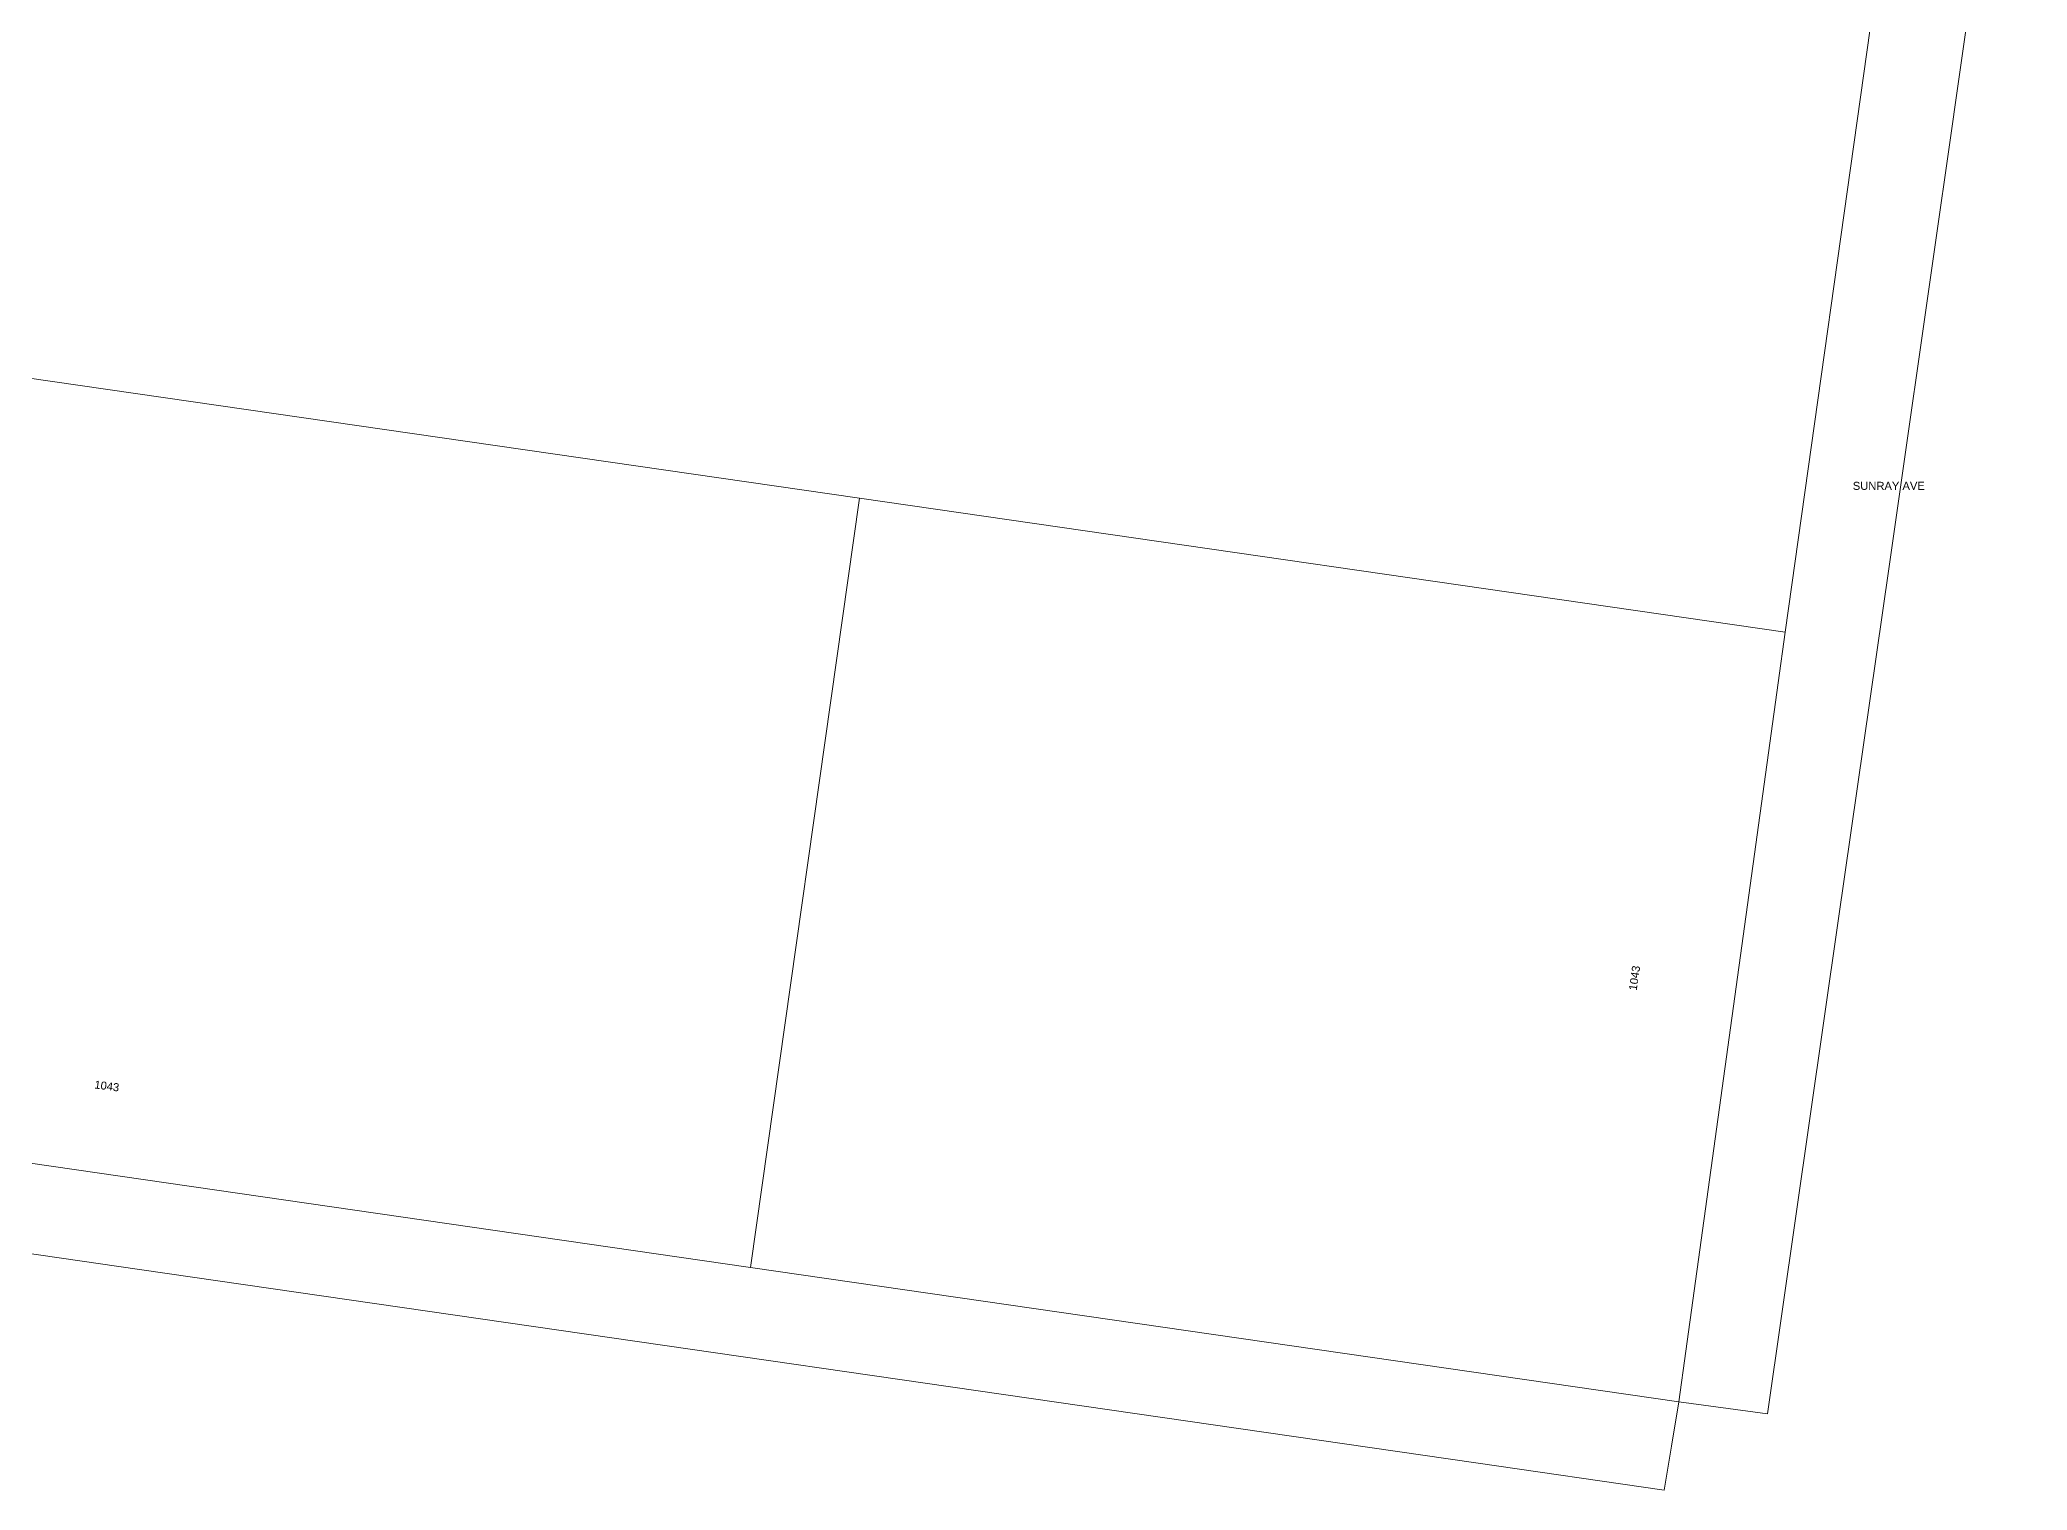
# Model space of a CAD drawing. Header units: metres. Extents: x 239632 to 241533, y 6283669 to 6285046.
# Drawn here: x 240714.5 to 241161.6, y 6283735.7 to 6284062 of the extents above; entities that cross this region are included whole.
import ezdxf

# ---------------------------------------------------------------- set-up
doc = ezdxf.new("R2010")
doc.units = ezdxf.units.M
doc.layers.add('Cadastre Land Parcels_SP_EXT', color=9, linetype='Continuous', lineweight=5)
doc.layers.add('Cadastre Roads_SP_EXT', color=9, linetype='Continuous', lineweight=5)
doc.styles.get("Standard").update_dxf_attribs({"font": 'arial.ttf'})

msp = doc.modelspace()

# ---------------------------------------------------------------- linework, layer by layer
at = {"layer": 'Cadastre Land Parcels_SP_EXT', "linetype": 'Continuous'}
for points in [[(240932.21, 6284194.45), (240633.54, 6284237.6), (240627.83, 6284194.82), (240579.18, 6284139.13), (240686, 6284123.68), (240666.99, 6283992.43), (240898.87, 6283958.88), (241107.09, 6283928.74), (241126.96, 6284069.82), (240918.9, 6284100.2), (240932.21, 6284194.45)], [(240666.99, 6283992.43), (240600.23, 6284002.12), (240575.74, 6283829.11), (240874.38, 6283785.86), (240898.87, 6283958.88), (240666.99, 6283992.43)], [(241107.09, 6283928.74), (240898.87, 6283958.88), (240874.38, 6283785.86), (241083.19, 6283755.63), (241107.09, 6283928.74)]]:
    msp.add_lwpolyline(points, close=True, dxfattribs=at)
at = {"layer": 'Cadastre Roads_SP_EXT', "linetype": 'Continuous'}
for points in [[(241161.55, 6284161.09), (241149.17, 6284162.95), (241140.27, 6284164.28), (241126.96, 6284069.82), (241107.09, 6283928.74), (241083.19, 6283755.63), (241091.52, 6283754.5), (241103.12, 6283752.92), (241119.03, 6283863.8), (241130.47, 6283943.49), (241141.83, 6284022.68), (241143.25, 6284032.57), (241161.55, 6284161.09)], [(240575.74, 6283829.11), (240558.11, 6283831.66), (240552.61, 6283791.79), (240322.62, 6283824.82), (240313.62, 6283805.78), (240569.78, 6283769), (240575.28, 6283808.84), (240736.93, 6283785.43), (241037.55, 6283741.9), (241079.91, 6283735.75), (241081.55, 6283745.67), (241083.19, 6283755.63), (240874.38, 6283785.86), (240575.74, 6283829.11)]]:
    msp.add_lwpolyline(points, close=True, dxfattribs=at)

# ---------------------------------------------------------------- texts
at = {"layer": 'Cadastre Land Parcels_SP_EXT'}
for rotation, p in [(81.8, (241073.7, 6283848.06)), (352.65, (240726.72, 6283826.14))]:
    msp.add_text('1043', height=1.8, rotation=rotation, dxfattribs=at).set_placement(p)
at = {"layer": 'Cadastre Roads_SP_EXT'}
msp.add_text('SUNRAY AVE', height=1.8, dxfattribs=at).set_placement((241122.31, 6283960.76))

doc.saveas('drawing.dxf')
